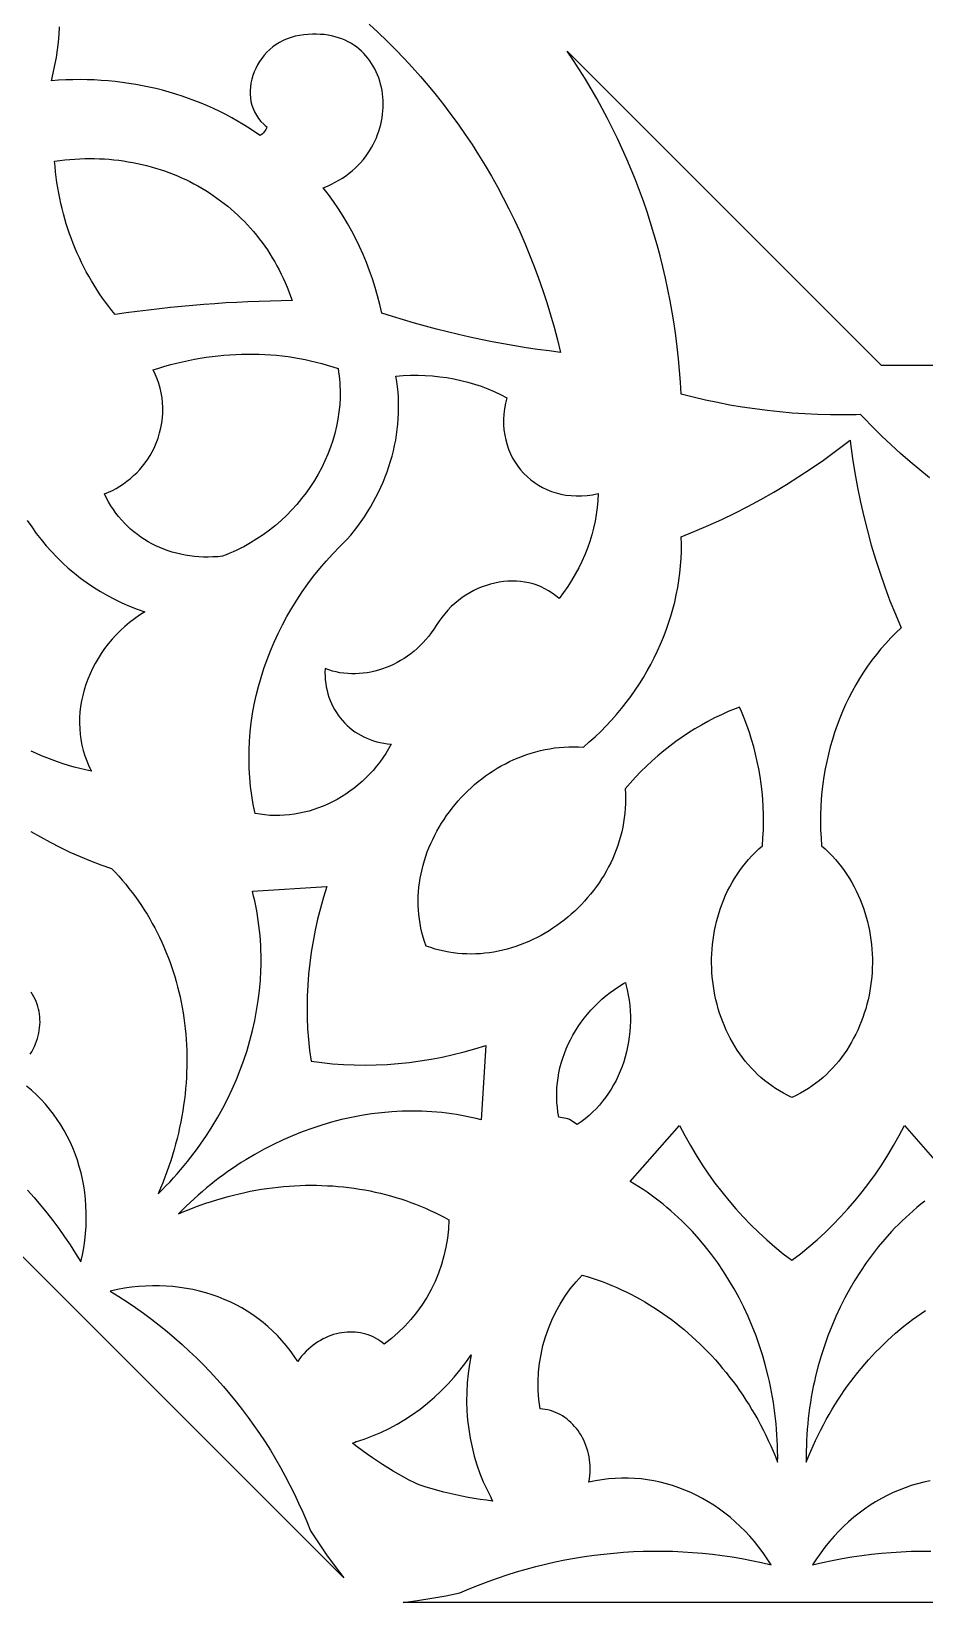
# Model space of a CAD drawing. Extents: x 1908 to 3442, y -299 to 721.
# Drawn here: x 3144.7 to 3180.8, y 52.4 to 115.9 of the extents above; entities that cross this region are included whole.
import ezdxf

# ---------------------------------------------------------------- set-up
doc = ezdxf.new("R2010")
doc.units = 0
doc.layers.add('BITMAP_LAYER', color=18, linetype='CONTINUOUS')

msp = doc.modelspace()

# ---------------------------------------------------------------- linework, layer by layer
at = {"layer": 'BITMAP_LAYER'}
for points in [[(3158.368, 116.215), (3158.729, 115.881), (3159.083, 115.541), (3159.43, 115.194), (3159.771, 114.839), (3160.105, 114.478), (3160.432, 114.111), (3160.751, 113.736), (3161.064, 113.356), (3161.37, 112.968), (3161.668, 112.575), (3161.959, 112.174), (3162.242, 111.768), (3162.518, 111.356), (3162.786, 110.937), (3163.047, 110.512), (3163.3, 110.082), (3163.545, 109.645), (3163.781, 109.203), (3164.01, 108.755), (3164.231, 108.301), (3164.443, 107.842), (3164.648, 107.377), (3164.843, 106.907), (3165.031, 106.431), (3165.209, 105.951), (3165.379, 105.465), (3165.541, 104.973), (3165.693, 104.477), (3165.837, 103.976), (3165.971, 103.47), (3166.097, 102.959), (3165.632, 103.017), (3165.169, 103.08), (3164.708, 103.149), (3164.248, 103.224), (3163.79, 103.304), (3163.333, 103.389), (3162.879, 103.48), (3162.426, 103.577), (3161.975, 103.678), (3161.525, 103.786), (3161.078, 103.898), (3160.633, 104.017), (3160.19, 104.14), (3159.749, 104.269), (3159.31, 104.404), (3158.873, 104.543), (3158.793, 104.894), (3158.703, 105.241), (3158.604, 105.585), (3158.496, 105.924), (3158.379, 106.258), (3158.253, 106.588), (3158.117, 106.914), (3157.973, 107.235), (3157.82, 107.551), (3157.659, 107.861), (3157.488, 108.167), (3157.309, 108.466), (3157.122, 108.761), (3156.926, 109.049), (3156.721, 109.332), (3156.508, 109.608), (3156.677, 109.677), (3156.839, 109.751), (3156.994, 109.83), (3157.144, 109.914), (3157.287, 110.003), (3157.424, 110.096), (3157.555, 110.194), (3157.679, 110.296), (3157.798, 110.402), (3157.91, 110.511), (3158.017, 110.624), (3158.117, 110.74), (3158.212, 110.859), (3158.3, 110.981), (3158.383, 111.105), (3158.459, 111.232), (3158.53, 111.361), (3158.595, 111.492), (3158.654, 111.624), (3158.707, 111.758), (3158.754, 111.893), (3158.796, 112.029), (3158.832, 112.166), (3158.862, 112.304), (3158.887, 112.442), (3158.906, 112.58), (3158.919, 112.718), (3158.927, 112.856), (3158.929, 112.994), (3158.926, 113.13), (3158.917, 113.266), (3158.903, 113.401), (3158.883, 113.534), (3158.858, 113.665), (3158.827, 113.795), (3158.791, 113.923), (3158.75, 114.048), (3158.704, 114.171), (3158.652, 114.291), (3158.595, 114.409), (3158.532, 114.523), (3158.465, 114.634), (3158.392, 114.741), (3158.315, 114.845), (3158.232, 114.945), (3158.144, 115.04), (3158.051, 115.131), (3157.953, 115.217), (3157.85, 115.299), (3157.742, 115.375), (3157.629, 115.446), (3157.511, 115.511), (3157.388, 115.571), (3157.261, 115.625), (3157.128, 115.672), (3156.991, 115.713), (3156.849, 115.748), (3156.702, 115.775), (3156.551, 115.796), (3156.395, 115.809), (3156.234, 115.815), (3156.069, 115.813), (3155.899, 115.803), (3155.724, 115.785), (3155.546, 115.765), (3155.374, 115.733), (3155.208, 115.688), (3155.048, 115.631), (3154.895, 115.564), (3154.749, 115.486), (3154.609, 115.398), (3154.478, 115.302), (3154.353, 115.197), (3154.237, 115.084), (3154.129, 114.965), (3154.029, 114.839), (3153.938, 114.708), (3153.856, 114.572), (3153.783, 114.432), (3153.72, 114.288), (3153.666, 114.142), (3153.623, 113.993), (3153.59, 113.843), (3153.568, 113.692), (3153.557, 113.541), (3153.557, 113.391), (3153.568, 113.242), (3153.591, 113.095), (3153.626, 112.95), (3153.674, 112.809), (3153.734, 112.672), (3153.807, 112.54), (3153.893, 112.413), (3153.992, 112.292), (3154.105, 112.177), (3154.167, 112.123), (3154.232, 112.071), (3154.212, 112.018), (3154.188, 111.968), (3154.159, 111.919), (3154.127, 111.873), (3154.091, 111.829), (3154.051, 111.789), (3154.008, 111.751), (3153.963, 111.716), (3153.739, 111.872), (3153.512, 112.021), (3153.281, 112.166), (3153.048, 112.305), (3152.811, 112.439), (3152.571, 112.567), (3152.328, 112.69), (3152.082, 112.808), (3151.834, 112.92), (3151.582, 113.026), (3151.328, 113.127), (3151.072, 113.223), (3150.813, 113.312), (3150.551, 113.397), (3150.287, 113.475), (3150.021, 113.549), (3149.753, 113.616), (3149.483, 113.678), (3149.211, 113.734), (3148.937, 113.784), (3148.661, 113.829), (3148.383, 113.868), (3148.104, 113.901), (3147.823, 113.928), (3147.541, 113.949), (3147.257, 113.965), (3146.972, 113.975), (3146.686, 113.978), (3146.399, 113.976), (3146.11, 113.968), (3145.821, 113.954), (3145.531, 113.934), (3145.607, 114.247), (3145.674, 114.56), (3145.73, 114.872), (3145.777, 115.184), (3145.815, 115.495), (3145.842, 115.805), (3145.86, 116.113)], [(3181.001, 97.891), (3180.604, 98.21), (3180.212, 98.539), (3179.826, 98.876), (3179.446, 99.221), (3179.071, 99.575), (3178.703, 99.937), (3178.341, 100.308), (3178.214, 100.443), (3178.029, 100.436), (3177.511, 100.43), (3176.994, 100.435), (3176.479, 100.449), (3175.966, 100.474), (3175.455, 100.508), (3174.946, 100.553), (3174.439, 100.608), (3173.935, 100.673), (3173.433, 100.748), (3172.934, 100.833), (3172.438, 100.929), (3171.945, 101.034), (3171.455, 101.149), (3170.968, 101.275), (3170.939, 101.754), (3170.901, 102.231), (3170.857, 102.705), (3170.804, 103.177), (3170.744, 103.647), (3170.676, 104.115), (3170.601, 104.579), (3170.518, 105.042), (3170.428, 105.501), (3170.33, 105.958), (3170.225, 106.411), (3170.112, 106.862), (3169.992, 107.31), (3169.865, 107.754), (3169.73, 108.195), (3169.589, 108.633), (3169.44, 109.068), (3169.283, 109.499), (3169.12, 109.927), (3168.949, 110.351), (3168.772, 110.771), (3168.587, 111.188), (3168.395, 111.601), (3168.197, 112.009), (3167.991, 112.414), (3167.779, 112.815), (3167.559, 113.211), (3167.333, 113.604), (3167.1, 113.992), (3166.86, 114.375), (3166.614, 114.754), (3166.361, 115.129), (3179.043, 102.446), (3196.981, 102.446)], [(3144.557, 96.172), (3144.733, 95.905), (3144.919, 95.645), (3145.113, 95.392), (3145.317, 95.147), (3145.528, 94.909), (3145.748, 94.679), (3145.977, 94.456), (3146.213, 94.242), (3146.458, 94.036), (3146.71, 93.838), (3146.97, 93.65), (3147.237, 93.47), (3147.512, 93.299), (3147.794, 93.137), (3148.082, 92.984), (3148.378, 92.842), (3148.681, 92.709), (3148.99, 92.586), (3149.305, 92.473), (3149.091, 92.338), (3148.884, 92.195), (3148.686, 92.044), (3148.496, 91.885), (3148.315, 91.72), (3148.142, 91.547), (3147.979, 91.368), (3147.824, 91.183), (3147.678, 90.992), (3147.541, 90.797), (3147.414, 90.596), (3147.296, 90.392), (3147.188, 90.183), (3147.089, 89.972), (3147.001, 89.757), (3146.922, 89.539), (3146.854, 89.319), (3146.796, 89.098), (3146.748, 88.875), (3146.712, 88.651), (3146.685, 88.427), (3146.67, 88.203), (3146.666, 87.979), (3146.673, 87.755), (3146.691, 87.533), (3146.721, 87.312), (3146.762, 87.093), (3146.815, 86.877), (3146.88, 86.664), (3146.957, 86.453), (3147.046, 86.247), (3147.147, 86.044), (3146.912, 86.093), (3146.679, 86.147), (3146.45, 86.206), (3146.223, 86.27), (3145.999, 86.339), (3145.778, 86.412), (3145.56, 86.491), (3145.345, 86.574), (3145.133, 86.662), (3144.924, 86.754), (3144.719, 86.851)], [(3144.674, 74.602), (3144.735, 74.704), (3144.791, 74.808), (3144.842, 74.913), (3144.888, 75.019), (3144.929, 75.127), (3144.965, 75.235), (3144.995, 75.344), (3145.021, 75.454), (3145.041, 75.563), (3145.056, 75.673), (3145.066, 75.783), (3145.07, 75.892), (3145.069, 76.001), (3145.063, 76.109), (3145.052, 76.216), (3145.036, 76.322), (3145.014, 76.427), (3144.987, 76.53), (3144.954, 76.631), (3144.917, 76.731), (3144.874, 76.828), (3144.825, 76.923), (3144.771, 77.015), (3144.712, 77.104)], [(3144.57, 69.112), (3144.833, 68.812), (3145.091, 68.507), (3145.343, 68.196), (3145.589, 67.879), (3145.828, 67.556), (3146.061, 67.228), (3146.288, 66.895), (3146.508, 66.557), (3146.722, 66.213), (3146.785, 66.5), (3146.836, 66.786), (3146.877, 67.071), (3146.908, 67.355), (3146.928, 67.638), (3146.938, 67.918), (3146.938, 68.197), (3146.927, 68.473), (3146.907, 68.747), (3146.876, 69.018), (3146.836, 69.286), (3146.786, 69.551), (3146.726, 69.812), (3146.657, 70.069), (3146.578, 70.323), (3146.489, 70.572), (3146.392, 70.817), (3146.285, 71.057), (3146.169, 71.292), (3146.045, 71.522), (3145.911, 71.746), (3145.768, 71.965), (3145.617, 72.178), (3145.457, 72.384), (3145.288, 72.584), (3145.111, 72.778), (3144.926, 72.964), (3144.732, 73.143), (3144.53, 73.315)], [(3180.801, 68.664), (3180.643, 68.539), (3180.487, 68.411), (3180.334, 68.279), (3180.182, 68.145), (3180.034, 68.009), (3179.887, 67.869), (3179.743, 67.727), (3179.601, 67.582), (3179.461, 67.435), (3179.19, 67.132), (3178.928, 66.82), (3178.676, 66.498), (3178.435, 66.167), (3178.204, 65.826), (3177.983, 65.478), (3177.773, 65.121), (3177.574, 64.756), (3177.386, 64.384), (3177.209, 64.004), (3177.044, 63.618), (3176.89, 63.225), (3176.748, 62.825), (3176.619, 62.42), (3176.501, 62.01), (3176.395, 61.594), (3176.347, 61.384), (3176.302, 61.173), (3176.261, 60.961), (3176.222, 60.748), (3176.187, 60.534), (3176.155, 60.319), (3176.126, 60.103), (3176.1, 59.886), (3176.078, 59.668), (3176.059, 59.449), (3176.043, 59.23), (3176.031, 59.009), (3176.022, 58.788), (3176.017, 58.567), (3176.015, 58.344), (3176.016, 58.121), (3176.106, 58.345), (3176.198, 58.566), (3176.294, 58.784), (3176.393, 59), (3176.496, 59.214), (3176.601, 59.424), (3176.71, 59.632), (3176.821, 59.838), (3176.936, 60.04), (3177.053, 60.24), (3177.174, 60.437), (3177.297, 60.631), (3177.423, 60.823), (3177.552, 61.011), (3177.684, 61.197), (3177.818, 61.38), (3177.955, 61.56), (3178.095, 61.736), (3178.238, 61.91), (3178.382, 62.081), (3178.53, 62.248), (3178.68, 62.413), (3178.832, 62.574), (3178.987, 62.732), (3179.144, 62.887), (3179.303, 63.039), (3179.464, 63.187), (3179.628, 63.332), (3179.794, 63.474), (3179.962, 63.612), (3180.132, 63.747), (3180.304, 63.878), (3180.479, 64.006), (3180.655, 64.131), (3180.833, 64.252)], [(3181.018, 57.364), (3180.763, 57.31), (3180.51, 57.246), (3180.259, 57.172), (3180.011, 57.087), (3179.766, 56.993), (3179.524, 56.889), (3179.285, 56.775), (3179.05, 56.652), (3178.819, 56.518), (3178.592, 56.376), (3178.369, 56.224), (3178.151, 56.063), (3177.938, 55.893), (3177.73, 55.714), (3177.527, 55.526), (3177.33, 55.329), (3177.139, 55.124), (3176.953, 54.91), (3176.774, 54.688), (3176.601, 54.457), (3176.435, 54.218), (3176.276, 53.971), (3176.671, 54.063), (3177.066, 54.146), (3177.462, 54.222), (3177.859, 54.289), (3178.256, 54.347), (3178.654, 54.398), (3179.052, 54.44), (3179.45, 54.474), (3179.849, 54.499), (3180.248, 54.517), (3180.646, 54.526), (3181.045, 54.527)]]:
    msp.add_lwpolyline(points, dxfattribs=at)
for points in [[(3147.275, 110.789), (3147.472, 110.783), (3147.669, 110.773), (3147.864, 110.759), (3148.058, 110.741), (3148.251, 110.719), (3148.442, 110.694), (3148.632, 110.664), (3148.821, 110.63), (3149.008, 110.593), (3149.193, 110.552), (3149.377, 110.507), (3149.56, 110.459), (3149.74, 110.406), (3149.919, 110.35), (3150.097, 110.291), (3150.272, 110.227), (3150.446, 110.161), (3150.617, 110.09), (3150.787, 110.016), (3150.955, 109.939), (3151.12, 109.858), (3151.284, 109.773), (3151.445, 109.686), (3151.605, 109.594), (3151.762, 109.5), (3151.916, 109.402), (3152.068, 109.301), (3152.218, 109.196), (3152.366, 109.088), (3152.511, 108.977), (3152.653, 108.863), (3152.793, 108.746), (3152.931, 108.625), (3153.065, 108.501), (3153.197, 108.375), (3153.326, 108.245), (3153.452, 108.112), (3153.576, 107.976), (3153.696, 107.837), (3153.814, 107.696), (3153.928, 107.551), (3154.039, 107.404), (3154.148, 107.253), (3154.253, 107.1), (3154.355, 106.944), (3154.453, 106.785), (3154.549, 106.624), (3154.641, 106.459), (3154.729, 106.292), (3154.814, 106.123), (3154.896, 105.951), (3154.974, 105.776), (3155.049, 105.598), (3155.12, 105.418), (3155.187, 105.236), (3155.25, 105.051), (3154.805, 105.044), (3154.36, 105.034), (3153.915, 105.02), (3153.469, 105.002), (3153.023, 104.98), (3152.576, 104.955), (3152.13, 104.925), (3151.683, 104.892), (3151.236, 104.855), (3150.789, 104.814), (3150.341, 104.77), (3149.894, 104.722), (3149.446, 104.669), (3148.998, 104.614), (3148.551, 104.554), (3148.103, 104.49), (3147.971, 104.652), (3147.843, 104.816), (3147.718, 104.983), (3147.596, 105.152), (3147.478, 105.324), (3147.363, 105.498), (3147.252, 105.674), (3147.145, 105.853), (3147.041, 106.033), (3146.94, 106.216), (3146.843, 106.401), (3146.749, 106.588), (3146.66, 106.777), (3146.573, 106.968), (3146.491, 107.161), (3146.412, 107.355), (3146.336, 107.552), (3146.265, 107.75), (3146.197, 107.95), (3146.133, 108.152), (3146.072, 108.355), (3146.015, 108.56), (3145.963, 108.767), (3145.913, 108.975), (3145.868, 109.185), (3145.827, 109.396), (3145.789, 109.608), (3145.755, 109.821), (3145.725, 110.036), (3145.699, 110.253), (3145.677, 110.47), (3145.659, 110.688), (3145.864, 110.715), (3146.068, 110.738), (3146.272, 110.757), (3146.474, 110.772), (3146.676, 110.782), (3146.876, 110.789), (3147.076, 110.791)], [(3153.685, 102.893), (3153.92, 102.887), (3154.155, 102.877), (3154.389, 102.862), (3154.623, 102.842), (3154.855, 102.818), (3155.086, 102.788), (3155.316, 102.754), (3155.545, 102.715), (3155.773, 102.671), (3156, 102.622), (3156.225, 102.569), (3156.448, 102.511), (3156.67, 102.448), (3156.891, 102.38), (3157.109, 102.307), (3157.132, 102.161), (3157.151, 102.015), (3157.166, 101.869), (3157.178, 101.722), (3157.186, 101.576), (3157.19, 101.429), (3157.188, 101.136), (3157.173, 100.844), (3157.143, 100.552), (3157.1, 100.262), (3157.044, 99.974), (3156.976, 99.688), (3156.894, 99.405), (3156.8, 99.125), (3156.694, 98.849), (3156.577, 98.576), (3156.447, 98.308), (3156.307, 98.045), (3156.155, 97.787), (3155.992, 97.535), (3155.819, 97.289), (3155.636, 97.049), (3155.443, 96.816), (3155.24, 96.591), (3155.028, 96.374), (3154.806, 96.165), (3154.575, 95.964), (3154.336, 95.773), (3154.089, 95.591), (3153.833, 95.419), (3153.569, 95.258), (3153.434, 95.181), (3153.298, 95.107), (3153.159, 95.036), (3153.019, 94.968), (3152.877, 94.902), (3152.733, 94.84), (3152.588, 94.781), (3152.441, 94.724), (3152.247, 94.705), (3152.055, 94.693), (3151.865, 94.689), (3151.676, 94.691), (3151.488, 94.699), (3151.303, 94.715), (3151.12, 94.737), (3150.939, 94.766), (3150.761, 94.802), (3150.585, 94.844), (3150.412, 94.892), (3150.242, 94.947), (3150.075, 95.008), (3149.911, 95.075), (3149.75, 95.148), (3149.593, 95.227), (3149.439, 95.311), (3149.289, 95.402), (3149.144, 95.499), (3149.002, 95.601), (3148.864, 95.708), (3148.731, 95.821), (3148.602, 95.94), (3148.478, 96.064), (3148.359, 96.193), (3148.245, 96.327), (3148.136, 96.467), (3148.032, 96.611), (3147.934, 96.761), (3147.841, 96.915), (3147.754, 97.074), (3147.673, 97.238), (3147.834, 97.305), (3147.992, 97.381), (3148.145, 97.463), (3148.295, 97.553), (3148.441, 97.649), (3148.582, 97.752), (3148.718, 97.862), (3148.849, 97.978), (3148.975, 98.099), (3149.095, 98.227), (3149.21, 98.359), (3149.318, 98.497), (3149.42, 98.64), (3149.515, 98.787), (3149.603, 98.939), (3149.685, 99.095), (3149.768, 99.296), (3149.84, 99.499), (3149.9, 99.703), (3149.949, 99.908), (3149.986, 100.113), (3150.012, 100.319), (3150.026, 100.523), (3150.029, 100.726), (3150.02, 100.928), (3150, 101.127), (3149.968, 101.324), (3149.925, 101.517), (3149.87, 101.707), (3149.804, 101.893), (3149.726, 102.074), (3149.637, 102.25), (3149.874, 102.326), (3150.111, 102.398), (3150.349, 102.464), (3150.587, 102.526), (3150.826, 102.583), (3151.065, 102.635), (3151.304, 102.683), (3151.543, 102.725), (3151.782, 102.763), (3152.021, 102.796), (3152.259, 102.824), (3152.498, 102.848), (3152.736, 102.866), (3152.974, 102.88), (3153.211, 102.889), (3153.448, 102.893)], [(3160.631, 102.026), (3160.924, 102.007), (3161.214, 101.977), (3161.501, 101.938), (3161.786, 101.888), (3162.067, 101.828), (3162.345, 101.758), (3162.619, 101.678), (3162.888, 101.588), (3163.154, 101.487), (3163.415, 101.377), (3163.672, 101.257), (3163.923, 101.127), (3163.894, 101.014), (3163.868, 100.901), (3163.829, 100.678), (3163.803, 100.459), (3163.792, 100.243), (3163.794, 100.03), (3163.809, 99.823), (3163.837, 99.62), (3163.878, 99.422), (3163.931, 99.229), (3163.995, 99.043), (3164.071, 98.863), (3164.157, 98.69), (3164.255, 98.524), (3164.362, 98.365), (3164.48, 98.214), (3164.606, 98.072), (3164.742, 97.939), (3164.887, 97.814), (3165.04, 97.699), (3165.2, 97.594), (3165.369, 97.499), (3165.544, 97.416), (3165.727, 97.343), (3165.915, 97.281), (3166.11, 97.232), (3166.311, 97.195), (3166.516, 97.17), (3166.727, 97.159), (3166.942, 97.161), (3167.162, 97.177), (3167.273, 97.191), (3167.385, 97.208), (3167.498, 97.228), (3167.611, 97.253), (3167.598, 96.973), (3167.573, 96.694), (3167.536, 96.415), (3167.487, 96.137), (3167.426, 95.861), (3167.355, 95.586), (3167.271, 95.313), (3167.177, 95.043), (3167.071, 94.776), (3166.955, 94.511), (3166.828, 94.251), (3166.69, 93.994), (3166.542, 93.741), (3166.383, 93.494), (3166.214, 93.251), (3166.035, 93.014), (3165.9, 93.129), (3165.758, 93.233), (3165.612, 93.328), (3165.461, 93.411), (3165.306, 93.485), (3165.147, 93.548), (3164.985, 93.601), (3164.819, 93.645), (3164.652, 93.678), (3164.482, 93.701), (3164.31, 93.715), (3164.137, 93.719), (3163.963, 93.713), (3163.789, 93.698), (3163.615, 93.674), (3163.441, 93.64), (3163.269, 93.598), (3163.097, 93.546), (3162.927, 93.485), (3162.759, 93.415), (3162.594, 93.336), (3162.432, 93.249), (3162.273, 93.153), (3162.118, 93.049), (3161.968, 92.936), (3161.822, 92.815), (3161.681, 92.685), (3161.545, 92.548), (3161.416, 92.402), (3161.293, 92.249), (3161.176, 92.087), (3161.067, 91.918), (3160.973, 91.771), (3160.873, 91.629), (3160.768, 91.492), (3160.659, 91.36), (3160.544, 91.234), (3160.426, 91.113), (3160.303, 90.998), (3160.176, 90.888), (3160.045, 90.784), (3159.911, 90.686), (3159.774, 90.594), (3159.634, 90.508), (3159.491, 90.427), (3159.345, 90.353), (3159.198, 90.286), (3159.048, 90.224), (3158.897, 90.169), (3158.744, 90.121), (3158.59, 90.079), (3158.435, 90.044), (3158.279, 90.016), (3158.122, 89.994), (3157.966, 89.98), (3157.809, 89.973), (3157.652, 89.973), (3157.496, 89.981), (3157.341, 89.995), (3157.186, 90.018), (3157.033, 90.048), (3156.881, 90.085), (3156.731, 90.13), (3156.582, 90.184), (3156.579, 90.031), (3156.582, 89.88), (3156.592, 89.732), (3156.609, 89.586), (3156.632, 89.442), (3156.662, 89.302), (3156.698, 89.164), (3156.741, 89.03), (3156.789, 88.899), (3156.843, 88.771), (3156.903, 88.647), (3156.969, 88.526), (3157.04, 88.409), (3157.116, 88.297), (3157.198, 88.188), (3157.285, 88.084), (3157.376, 87.984), (3157.473, 87.889), (3157.574, 87.799), (3157.68, 87.713), (3157.79, 87.633), (3157.904, 87.558), (3158.023, 87.488), (3158.146, 87.424), (3158.272, 87.366), (3158.403, 87.313), (3158.536, 87.266), (3158.674, 87.226), (3158.814, 87.192), (3158.958, 87.164), (3159.105, 87.143), (3159.255, 87.128), (3159.149, 86.939), (3159.036, 86.754), (3158.917, 86.575), (3158.791, 86.402), (3158.659, 86.234), (3158.522, 86.072), (3158.378, 85.916), (3158.23, 85.766), (3158.077, 85.622), (3157.918, 85.485), (3157.756, 85.354), (3157.589, 85.229), (3157.418, 85.112), (3157.243, 85.001), (3157.065, 84.897), (3156.883, 84.801), (3156.699, 84.711), (3156.512, 84.629), (3156.323, 84.555), (3156.131, 84.488), (3155.938, 84.429), (3155.742, 84.378), (3155.546, 84.335), (3155.348, 84.3), (3155.15, 84.273), (3154.95, 84.255), (3154.751, 84.246), (3154.551, 84.245), (3154.352, 84.253), (3154.153, 84.27), (3153.955, 84.296), (3153.757, 84.331), (3153.683, 84.691), (3153.623, 85.054), (3153.575, 85.418), (3153.541, 85.784), (3153.519, 86.151), (3153.511, 86.519), (3153.515, 86.888), (3153.532, 87.257), (3153.562, 87.626), (3153.604, 87.995), (3153.658, 88.364), (3153.725, 88.731), (3153.804, 89.098), (3153.894, 89.462), (3153.997, 89.825), (3154.112, 90.186), (3154.238, 90.544), (3154.376, 90.899), (3154.525, 91.251), (3154.686, 91.6), (3154.858, 91.945), (3155.041, 92.286), (3155.236, 92.622), (3155.441, 92.953), (3155.657, 93.28), (3155.884, 93.601), (3156.122, 93.916), (3156.37, 94.226), (3156.628, 94.529), (3156.897, 94.825), (3157.176, 95.114), (3157.465, 95.396), (3157.618, 95.575), (3157.765, 95.757), (3157.906, 95.942), (3158.042, 96.13), (3158.173, 96.32), (3158.298, 96.513), (3158.417, 96.709), (3158.531, 96.907), (3158.639, 97.108), (3158.741, 97.31), (3158.837, 97.514), (3158.927, 97.72), (3159.012, 97.928), (3159.091, 98.137), (3159.163, 98.348), (3159.23, 98.56), (3159.29, 98.772), (3159.345, 98.986), (3159.393, 99.201), (3159.435, 99.416), (3159.471, 99.632), (3159.501, 99.848), (3159.524, 100.064), (3159.541, 100.28), (3159.551, 100.497), (3159.555, 100.713), (3159.553, 100.928), (3159.544, 101.144), (3159.529, 101.358), (3159.506, 101.572), (3159.478, 101.785), (3159.442, 101.997), (3159.742, 102.02), (3160.04, 102.032), (3160.337, 102.034)], [(3177.803, 99.274), (3177.885, 98.678), (3177.98, 98.086), (3178.087, 97.497), (3178.207, 96.911), (3178.34, 96.328), (3178.485, 95.75), (3178.643, 95.176), (3178.813, 94.606), (3178.996, 94.041), (3179.191, 93.48), (3179.398, 92.926), (3179.617, 92.376), (3179.848, 91.832), (3179.635, 91.629), (3179.429, 91.42), (3179.229, 91.203), (3179.035, 90.981), (3178.849, 90.752), (3178.669, 90.518), (3178.496, 90.277), (3178.33, 90.032), (3178.171, 89.781), (3178.02, 89.525), (3177.875, 89.264), (3177.738, 88.998), (3177.608, 88.728), (3177.485, 88.454), (3177.37, 88.175), (3177.263, 87.893), (3177.163, 87.607), (3177.071, 87.318), (3176.987, 87.025), (3176.911, 86.73), (3176.842, 86.432), (3176.782, 86.131), (3176.73, 85.828), (3176.686, 85.522), (3176.65, 85.215), (3176.622, 84.906), (3176.603, 84.595), (3176.593, 84.283), (3176.591, 83.97), (3176.597, 83.656), (3176.613, 83.341), (3176.637, 83.026), (3176.785, 82.894), (3176.927, 82.757), (3177.063, 82.617), (3177.194, 82.473), (3177.319, 82.325), (3177.439, 82.174), (3177.553, 82.02), (3177.661, 81.862), (3177.764, 81.701), (3177.861, 81.538), (3177.953, 81.371), (3178.039, 81.202), (3178.12, 81.031), (3178.195, 80.858), (3178.265, 80.682), (3178.33, 80.505), (3178.389, 80.326), (3178.443, 80.145), (3178.491, 79.963), (3178.534, 79.779), (3178.572, 79.595), (3178.604, 79.409), (3178.631, 79.223), (3178.653, 79.036), (3178.67, 78.849), (3178.681, 78.661), (3178.687, 78.473), (3178.688, 78.285), (3178.684, 78.098), (3178.675, 77.91), (3178.66, 77.723), (3178.641, 77.537), (3178.616, 77.351), (3178.586, 77.167), (3178.552, 76.983), (3178.512, 76.801), (3178.467, 76.62), (3178.418, 76.441), (3178.363, 76.263), (3178.303, 76.088), (3178.239, 75.914), (3178.169, 75.743), (3178.095, 75.574), (3178.016, 75.408), (3177.932, 75.244), (3177.843, 75.083), (3177.75, 74.925), (3177.651, 74.77), (3177.548, 74.619), (3177.44, 74.471), (3177.327, 74.327), (3177.21, 74.186), (3177.088, 74.05), (3176.961, 73.917), (3176.83, 73.789), (3176.694, 73.665), (3176.554, 73.546), (3176.408, 73.432), (3176.259, 73.322), (3176.104, 73.218), (3175.946, 73.119), (3175.782, 73.025), (3175.615, 72.936), (3175.441, 72.854), (3175.268, 72.936), (3175.1, 73.025), (3174.937, 73.119), (3174.778, 73.218), (3174.624, 73.322), (3174.474, 73.432), (3174.329, 73.546), (3174.188, 73.665), (3174.052, 73.789), (3173.921, 73.917), (3173.794, 74.05), (3173.672, 74.186), (3173.555, 74.327), (3173.442, 74.471), (3173.334, 74.619), (3173.231, 74.77), (3173.133, 74.925), (3173.039, 75.083), (3172.95, 75.244), (3172.866, 75.408), (3172.787, 75.574), (3172.713, 75.743), (3172.644, 75.914), (3172.579, 76.088), (3172.519, 76.263), (3172.465, 76.441), (3172.415, 76.62), (3172.37, 76.801), (3172.331, 76.983), (3172.296, 77.167), (3172.266, 77.351), (3172.242, 77.537), (3172.222, 77.723), (3172.208, 77.91), (3172.198, 78.098), (3172.194, 78.285), (3172.195, 78.473), (3172.201, 78.661), (3172.213, 78.849), (3172.229, 79.036), (3172.251, 79.223), (3172.278, 79.409), (3172.311, 79.595), (3172.348, 79.779), (3172.391, 79.963), (3172.44, 80.145), (3172.494, 80.326), (3172.553, 80.505), (3172.617, 80.682), (3172.687, 80.858), (3172.762, 81.031), (3172.843, 81.202), (3172.929, 81.371), (3173.021, 81.538), (3173.118, 81.701), (3173.221, 81.862), (3173.33, 82.02), (3173.444, 82.174), (3173.563, 82.325), (3173.688, 82.473), (3173.819, 82.617), (3173.956, 82.757), (3174.098, 82.894), (3174.246, 83.026), (3174.27, 83.341), (3174.285, 83.656), (3174.292, 83.97), (3174.29, 84.283), (3174.279, 84.595), (3174.26, 84.906), (3174.233, 85.215), (3174.197, 85.522), (3174.153, 85.828), (3174.1, 86.131), (3174.04, 86.432), (3173.972, 86.73), (3173.895, 87.025), (3173.811, 87.318), (3173.719, 87.607), (3173.619, 87.893), (3173.512, 88.175), (3173.397, 88.454), (3173.32, 88.627), (3173.143, 88.558), (3172.865, 88.443), (3172.589, 88.319), (3172.316, 88.187), (3172.047, 88.048), (3171.78, 87.901), (3171.518, 87.746), (3171.258, 87.583), (3171.003, 87.413), (3170.752, 87.236), (3170.504, 87.051), (3170.262, 86.859), (3170.024, 86.66), (3169.791, 86.454), (3169.563, 86.24), (3169.34, 86.02), (3169.122, 85.794), (3168.911, 85.56), (3168.705, 85.32), (3168.716, 85.122), (3168.72, 84.925), (3168.717, 84.73), (3168.708, 84.535), (3168.692, 84.342), (3168.669, 84.151), (3168.641, 83.961), (3168.606, 83.773), (3168.565, 83.586), (3168.518, 83.402), (3168.465, 83.219), (3168.407, 83.039), (3168.343, 82.861), (3168.274, 82.685), (3168.199, 82.511), (3168.119, 82.34), (3168.034, 82.172), (3167.945, 82.006), (3167.85, 81.843), (3167.751, 81.683), (3167.647, 81.526), (3167.539, 81.372), (3167.426, 81.221), (3167.309, 81.073), (3167.188, 80.929), (3167.064, 80.788), (3166.935, 80.651), (3166.803, 80.518), (3166.667, 80.388), (3166.528, 80.262), (3166.386, 80.14), (3166.24, 80.022), (3166.092, 79.908), (3165.94, 79.798), (3165.786, 79.693), (3165.629, 79.592), (3165.47, 79.496), (3165.308, 79.405), (3165.144, 79.318), (3164.977, 79.236), (3164.809, 79.159), (3164.639, 79.087), (3164.467, 79.02), (3164.293, 78.958), (3164.118, 78.902), (3163.941, 78.851), (3163.763, 78.805), (3163.584, 78.765), (3163.404, 78.731), (3163.223, 78.703), (3163.042, 78.681), (3162.859, 78.664), (3162.677, 78.654), (3162.493, 78.65), (3162.31, 78.652), (3162.126, 78.661), (3161.943, 78.676), (3161.759, 78.698), (3161.576, 78.726), (3161.393, 78.761), (3161.211, 78.803), (3161.029, 78.852), (3160.848, 78.909), (3160.667, 78.973), (3160.602, 79.154), (3160.546, 79.335), (3160.497, 79.517), (3160.455, 79.699), (3160.42, 79.882), (3160.391, 80.065), (3160.37, 80.249), (3160.354, 80.433), (3160.346, 80.616), (3160.344, 80.8), (3160.348, 80.983), (3160.358, 81.166), (3160.374, 81.348), (3160.397, 81.53), (3160.425, 81.711), (3160.459, 81.891), (3160.499, 82.07), (3160.544, 82.247), (3160.595, 82.424), (3160.652, 82.599), (3160.713, 82.773), (3160.78, 82.945), (3160.852, 83.115), (3160.929, 83.284), (3161.011, 83.45), (3161.098, 83.614), (3161.19, 83.776), (3161.286, 83.935), (3161.387, 84.092), (3161.492, 84.247), (3161.602, 84.398), (3161.716, 84.547), (3161.833, 84.692), (3161.955, 84.835), (3162.081, 84.974), (3162.211, 85.109), (3162.345, 85.242), (3162.482, 85.37), (3162.623, 85.495), (3162.767, 85.616), (3162.915, 85.732), (3163.066, 85.845), (3163.22, 85.953), (3163.377, 86.057), (3163.537, 86.156), (3163.7, 86.251), (3163.866, 86.341), (3164.034, 86.426), (3164.205, 86.505), (3164.379, 86.58), (3164.555, 86.649), (3164.733, 86.713), (3164.913, 86.772), (3165.096, 86.824), (3165.28, 86.871), (3165.466, 86.912), (3165.655, 86.947), (3165.844, 86.976), (3166.036, 86.998), (3166.229, 87.014), (3166.423, 87.023), (3166.619, 87.026), (3166.816, 87.022), (3167.014, 87.011), (3167.254, 87.217), (3167.487, 87.429), (3167.714, 87.646), (3167.934, 87.869), (3168.147, 88.097), (3168.353, 88.33), (3168.553, 88.568), (3168.745, 88.811), (3168.929, 89.058), (3169.107, 89.309), (3169.277, 89.565), (3169.439, 89.824), (3169.594, 90.087), (3169.742, 90.353), (3169.881, 90.623), (3170.013, 90.895), (3170.136, 91.171), (3170.252, 91.449), (3170.359, 91.73), (3170.458, 92.012), (3170.549, 92.297), (3170.631, 92.584), (3170.705, 92.872), (3170.77, 93.162), (3170.827, 93.453), (3170.874, 93.745), (3170.913, 94.038), (3170.943, 94.332), (3170.964, 94.626), (3170.975, 94.92), (3170.977, 95.215), (3170.97, 95.509), (3171.518, 95.73), (3172.062, 95.963), (3172.601, 96.209), (3173.134, 96.468), (3173.663, 96.738), (3174.186, 97.021), (3174.704, 97.315), (3175.216, 97.622), (3175.721, 97.939), (3176.221, 98.269), (3176.713, 98.61), (3177.199, 98.962), (3177.678, 99.325), (3177.788, 99.413)], [(3168.736, 77.414), (3168.786, 77.203), (3168.828, 76.992), (3168.862, 76.781), (3168.887, 76.569), (3168.905, 76.357), (3168.914, 76.145), (3168.915, 75.934), (3168.908, 75.724), (3168.893, 75.515), (3168.871, 75.307), (3168.841, 75.101), (3168.803, 74.897), (3168.758, 74.695), (3168.705, 74.496), (3168.645, 74.299), (3168.578, 74.106), (3168.504, 73.916), (3168.423, 73.729), (3168.334, 73.546), (3168.239, 73.368), (3168.137, 73.194), (3168.029, 73.024), (3167.914, 72.86), (3167.792, 72.701), (3167.664, 72.547), (3167.53, 72.399), (3167.389, 72.258), (3167.243, 72.122), (3167.09, 71.994), (3166.931, 71.872), (3166.767, 71.757), (3166.46, 71.959), (3166.426, 71.983), (3166.385, 71.989), (3166.025, 72.064), (3165.99, 72.261), (3165.964, 72.459), (3165.947, 72.658), (3165.939, 72.858), (3165.939, 73.057), (3165.949, 73.257), (3165.967, 73.456), (3165.994, 73.654), (3166.028, 73.852), (3166.071, 74.049), (3166.123, 74.244), (3166.182, 74.437), (3166.248, 74.629), (3166.323, 74.818), (3166.405, 75.005), (3166.494, 75.19), (3166.591, 75.371), (3166.695, 75.549), (3166.805, 75.724), (3166.923, 75.895), (3167.047, 76.062), (3167.178, 76.225), (3167.316, 76.383), (3167.46, 76.536), (3167.61, 76.685), (3167.766, 76.828), (3167.928, 76.966), (3168.095, 77.097), (3168.269, 77.223), (3168.448, 77.343), (3168.632, 77.456), (3168.711, 77.501)], [(3162.479, 62.456), (3162.41, 62.081), (3162.358, 61.704), (3162.323, 61.327), (3162.303, 60.95), (3162.3, 60.573), (3162.313, 60.197), (3162.341, 59.823), (3162.385, 59.453), (3162.445, 59.085), (3162.52, 58.722), (3162.611, 58.364), (3162.717, 58.011), (3162.837, 57.665), (3162.973, 57.326), (3163.124, 56.995), (3163.289, 56.672), (3163.273, 56.695), (3163.349, 56.547), (3163.1, 56.579), (3162.852, 56.614), (3162.605, 56.654), (3162.358, 56.697), (3162.113, 56.745), (3161.869, 56.797), (3161.625, 56.852), (3161.383, 56.912), (3161.142, 56.975), (3160.902, 57.043), (3160.663, 57.114), (3160.425, 57.189), (3160.313, 57.227), (3160.206, 57.28), (3159.985, 57.395), (3159.766, 57.513), (3159.548, 57.635), (3159.333, 57.761), (3159.12, 57.89), (3158.908, 58.023), (3158.699, 58.159), (3158.492, 58.299), (3158.287, 58.442), (3158.084, 58.589), (3157.883, 58.739), (3157.685, 58.893), (3157.843, 58.944), (3157.816, 58.939), (3158.161, 59.05), (3158.502, 59.178), (3158.837, 59.322), (3159.168, 59.481), (3159.492, 59.656), (3159.809, 59.845), (3160.119, 60.049), (3160.421, 60.266), (3160.714, 60.497), (3160.999, 60.741), (3161.273, 60.998), (3161.537, 61.267), (3161.791, 61.548), (3162.032, 61.84), (3162.262, 62.142)]]:
    msp.add_lwpolyline(points, close=True, dxfattribs=at)
for points in [[(3144.706, 83.606), (3145.088, 83.382), (3145.477, 83.169), (3145.873, 82.965), (3146.276, 82.772), (3146.686, 82.59), (3147.103, 82.418), (3147.526, 82.257), (3147.956, 82.106), (3148.105, 81.951), (3148.25, 81.792), (3148.392, 81.631), (3148.53, 81.468), (3148.664, 81.302), (3148.795, 81.133), (3148.922, 80.962), (3149.045, 80.789), (3149.165, 80.613), (3149.281, 80.436), (3149.393, 80.256), (3149.501, 80.074), (3149.606, 79.89), (3149.707, 79.704), (3149.804, 79.515), (3149.898, 79.325), (3149.988, 79.134), (3150.074, 78.94), (3150.156, 78.744), (3150.235, 78.547), (3150.309, 78.348), (3150.38, 78.148), (3150.447, 77.946), (3150.511, 77.742), (3150.57, 77.538), (3150.626, 77.331), (3150.678, 77.123), (3150.726, 76.914), (3150.77, 76.704), (3150.81, 76.493), (3150.847, 76.28), (3150.88, 76.066), (3150.908, 75.852), (3150.933, 75.636), (3150.954, 75.419), (3150.972, 75.202), (3150.985, 74.984), (3150.994, 74.764), (3151, 74.545), (3151.001, 74.324), (3150.999, 74.103), (3150.992, 73.881), (3150.982, 73.659), (3150.968, 73.436), (3150.949, 73.213), (3150.927, 72.99), (3150.901, 72.766), (3150.871, 72.542), (3150.837, 72.318), (3150.799, 72.093), (3150.756, 71.869), (3150.71, 71.644), (3150.66, 71.419), (3150.606, 71.195), (3150.548, 70.97), (3150.485, 70.746), (3150.419, 70.522), (3150.349, 70.298), (3150.274, 70.075), (3150.196, 69.852), (3150.113, 69.629), (3150.027, 69.407), (3149.936, 69.185), (3149.841, 68.964), (3150, 69.12), (3150.155, 69.279), (3150.308, 69.439), (3150.458, 69.602), (3150.605, 69.766), (3150.75, 69.933), (3150.891, 70.101), (3151.029, 70.27), (3151.165, 70.442), (3151.297, 70.615), (3151.427, 70.79), (3151.553, 70.966), (3151.676, 71.144), (3151.797, 71.324), (3151.914, 71.505), (3152.029, 71.687), (3152.248, 72.056), (3152.455, 72.429), (3152.65, 72.807), (3152.832, 73.19), (3153.001, 73.577), (3153.157, 73.967), (3153.301, 74.36), (3153.431, 74.756), (3153.548, 75.155), (3153.652, 75.556), (3153.743, 75.958), (3153.82, 76.362), (3153.883, 76.767), (3153.933, 77.173), (3153.969, 77.579), (3153.991, 77.985), (3153.996, 78.188), (3153.998, 78.391), (3153.997, 78.593), (3153.992, 78.795), (3153.983, 78.997), (3153.971, 79.199), (3153.955, 79.4), (3153.936, 79.601), (3153.913, 79.802), (3153.886, 80.002), (3153.856, 80.201), (3153.822, 80.4), (3153.784, 80.598), (3153.743, 80.795), (3153.698, 80.992), (3153.649, 81.187), (3156.654, 81.383), (3156.516, 80.943), (3156.392, 80.501), (3156.28, 80.058), (3156.182, 79.614), (3156.096, 79.17), (3156.023, 78.725), (3155.964, 78.28), (3155.917, 77.836), (3155.884, 77.392), (3155.863, 76.949), (3155.856, 76.507), (3155.861, 76.066), (3155.88, 75.628), (3155.912, 75.191), (3155.958, 74.757), (3156.016, 74.325), (3156.016, 74.324), (3156.017, 74.324), (3156.018, 74.323), (3156.018, 74.322), (3156.45, 74.264), (3156.885, 74.219), (3157.321, 74.187), (3157.76, 74.168), (3158.201, 74.162), (3158.643, 74.169), (3159.086, 74.19), (3159.53, 74.223), (3159.974, 74.27), (3160.419, 74.33), (3160.864, 74.402), (3161.308, 74.488), (3161.752, 74.587), (3162.195, 74.698), (3162.637, 74.823), (3163.077, 74.96), (3162.881, 71.955), (3162.685, 72.004), (3162.489, 72.049), (3162.291, 72.091), (3162.093, 72.128), (3161.895, 72.162), (3161.695, 72.193), (3161.495, 72.219), (3161.295, 72.242), (3161.094, 72.262), (3160.893, 72.277), (3160.691, 72.29), (3160.489, 72.298), (3160.287, 72.303), (3160.084, 72.305), (3159.882, 72.302), (3159.679, 72.297), (3159.273, 72.275), (3158.867, 72.239), (3158.461, 72.189), (3158.056, 72.126), (3157.652, 72.049), (3157.249, 71.959), (3156.849, 71.855), (3156.45, 71.737), (3156.054, 71.607), (3155.66, 71.463), (3155.27, 71.307), (3154.884, 71.138), (3154.501, 70.956), (3154.123, 70.761), (3153.749, 70.554), (3153.381, 70.335), (3153.198, 70.221), (3153.018, 70.103), (3152.838, 69.983), (3152.66, 69.859), (3152.484, 69.733), (3152.309, 69.603), (3152.136, 69.471), (3151.964, 69.336), (3151.794, 69.197), (3151.626, 69.056), (3151.46, 68.912), (3151.296, 68.765), (3151.133, 68.615), (3150.972, 68.462), (3150.814, 68.306), (3150.657, 68.147), (3150.878, 68.242), (3151.1, 68.333), (3151.323, 68.42), (3151.545, 68.502), (3151.768, 68.581), (3151.992, 68.655), (3152.216, 68.725), (3152.44, 68.792), (3152.664, 68.854), (3152.889, 68.912), (3153.113, 68.966), (3153.338, 69.017), (3153.562, 69.063), (3153.787, 69.105), (3154.011, 69.143), (3154.235, 69.177), (3154.46, 69.207), (3154.683, 69.233), (3154.907, 69.256), (3155.13, 69.274), (3155.353, 69.288), (3155.575, 69.298), (3155.797, 69.305), (3156.018, 69.307), (3156.238, 69.306), (3156.458, 69.3), (3156.677, 69.291), (3156.896, 69.278), (3157.113, 69.261), (3157.33, 69.24), (3157.545, 69.215), (3157.76, 69.186), (3157.974, 69.153), (3158.186, 69.117), (3158.398, 69.076), (3158.608, 69.032), (3158.817, 68.984), (3159.025, 68.932), (3159.231, 68.877), (3159.436, 68.817), (3159.64, 68.754), (3159.842, 68.686), (3160.042, 68.616), (3160.241, 68.541), (3160.438, 68.462), (3160.634, 68.38), (3160.827, 68.294), (3161.019, 68.204), (3161.209, 68.111), (3161.397, 68.013), (3161.583, 67.912, -0.234222), (3158.968, 62.884), (3158.885, 62.954), (3158.798, 63.018), (3158.709, 63.078), (3158.616, 63.131), (3158.522, 63.18), (3158.425, 63.223), (3158.325, 63.261), (3158.224, 63.293), (3158.121, 63.32), (3158.016, 63.342), (3157.91, 63.358), (3157.803, 63.37), (3157.695, 63.376), (3157.586, 63.376), (3157.477, 63.372), (3157.367, 63.362), (3157.257, 63.347), (3157.147, 63.327), (3157.038, 63.302), (3156.929, 63.271), (3156.82, 63.235), (3156.713, 63.195), (3156.607, 63.149), (3156.501, 63.098), (3156.398, 63.041), (3156.296, 62.98), (3156.196, 62.914), (3156.098, 62.842), (3156.002, 62.766), (3155.909, 62.684), (3155.818, 62.598), (3155.724, 62.498), (3155.635, 62.396), (3155.553, 62.29), (3155.477, 62.183), (3155.329, 62.409), (3155.173, 62.627), (3155.009, 62.837), (3154.837, 63.038), (3154.658, 63.232), (3154.471, 63.418), (3154.278, 63.595), (3154.078, 63.763), (3153.871, 63.923), (3153.659, 64.075), (3153.44, 64.217), (3153.215, 64.351), (3152.986, 64.476), (3152.751, 64.592), (3152.511, 64.698), (3152.266, 64.796), (3152.017, 64.884), (3151.763, 64.963), (3151.506, 65.032), (3151.244, 65.092), (3150.98, 65.142), (3150.712, 65.182), (3150.441, 65.213), (3150.167, 65.233), (3149.891, 65.244), (3149.612, 65.244), (3149.331, 65.234), (3149.049, 65.214), (3148.765, 65.184), (3148.48, 65.143), (3148.194, 65.091), (3147.906, 65.029), (3148.25, 64.815), (3148.589, 64.594), (3148.922, 64.367), (3149.25, 64.134), (3149.572, 63.895), (3149.889, 63.649), (3150.2, 63.397), (3150.506, 63.14), (3150.806, 62.876), (3151.1, 62.606), (3151.389, 62.331), (3151.671, 62.05), (3151.948, 61.763), (3152.218, 61.471), (3152.483, 61.173), (3152.741, 60.87), (3152.993, 60.561), (3153.239, 60.247), (3153.479, 59.928), (3153.712, 59.603), (3153.939, 59.274), (3154.159, 58.94), (3154.373, 58.601), (3154.58, 58.256), (3154.781, 57.908), (3154.975, 57.554), (3155.162, 57.196), (3155.342, 56.833), (3155.516, 56.466), (3155.682, 56.095), (3155.842, 55.719), (3155.994, 55.339), (3156.315, 54.854), (3156.645, 54.376), (3156.986, 53.906), (3157.336, 53.443), (3135.137, 75.642)], [(3191.136, 52.446), (3159.743, 52.446), (3160.317, 52.526), (3160.89, 52.618), (3161.461, 52.722), (3162.031, 52.838), (3162.408, 52.999), (3162.786, 53.152), (3163.167, 53.297), (3163.549, 53.434), (3163.933, 53.563), (3164.318, 53.684), (3164.706, 53.797), (3165.094, 53.902), (3165.484, 53.998), (3165.875, 54.087), (3166.267, 54.167), (3166.661, 54.24), (3167.055, 54.304), (3167.45, 54.361), (3167.846, 54.409), (3168.242, 54.449), (3168.64, 54.48), (3169.037, 54.504), (3169.435, 54.519), (3169.834, 54.527), (3170.232, 54.526), (3170.631, 54.517), (3171.029, 54.499), (3171.428, 54.474), (3171.826, 54.44), (3172.225, 54.398), (3172.622, 54.347), (3173.02, 54.289), (3173.416, 54.222), (3173.812, 54.146), (3174.208, 54.063), (3174.602, 53.971), (3174.443, 54.218), (3174.277, 54.457), (3174.104, 54.688), (3173.925, 54.91), (3173.74, 55.124), (3173.548, 55.329), (3173.351, 55.526), (3173.148, 55.714), (3172.94, 55.893), (3172.727, 56.063), (3172.509, 56.224), (3172.286, 56.376), (3172.059, 56.518), (3171.828, 56.652), (3171.593, 56.775), (3171.355, 56.889), (3171.113, 56.993), (3170.868, 57.087), (3170.619, 57.172), (3170.369, 57.246), (3170.115, 57.31), (3169.86, 57.364), (3169.602, 57.407), (3169.343, 57.44), (3169.083, 57.462), (3168.821, 57.474), (3168.558, 57.475), (3168.294, 57.464), (3168.03, 57.443), (3167.765, 57.411), (3167.5, 57.367), (3167.236, 57.312), (3167.259, 57.442), (3167.275, 57.574), (3167.285, 57.709), (3167.288, 57.847), (3167.286, 57.972), (3167.277, 58.095), (3167.264, 58.217), (3167.245, 58.337), (3167.221, 58.455), (3167.192, 58.57), (3167.159, 58.683), (3167.121, 58.794), (3167.078, 58.901), (3167.031, 59.006), (3166.979, 59.108), (3166.924, 59.207), (3166.864, 59.302), (3166.801, 59.394), (3166.734, 59.482), (3166.663, 59.567), (3166.589, 59.647), (3166.512, 59.724), (3166.431, 59.796), (3166.347, 59.864), (3166.261, 59.927), (3166.171, 59.986), (3166.079, 60.039), (3165.985, 60.088), (3165.888, 60.132), (3165.789, 60.17), (3165.687, 60.203), (3165.584, 60.23), (3165.479, 60.251), (3165.372, 60.267), (3165.264, 60.276, -0.234222), (3166.97, 65.681), (3167.173, 65.621), (3167.375, 65.557), (3167.575, 65.489), (3167.774, 65.416), (3167.972, 65.34), (3168.169, 65.26), (3168.364, 65.176), (3168.557, 65.089), (3168.749, 64.997), (3168.939, 64.902), (3169.128, 64.803), (3169.315, 64.7), (3169.5, 64.593), (3169.684, 64.483), (3169.866, 64.369), (3170.046, 64.252), (3170.224, 64.131), (3170.4, 64.006), (3170.574, 63.878), (3170.746, 63.747), (3170.916, 63.612), (3171.084, 63.474), (3171.25, 63.332), (3171.414, 63.187), (3171.576, 63.039), (3171.735, 62.887), (3171.892, 62.732), (3172.046, 62.574), (3172.199, 62.413), (3172.349, 62.248), (3172.496, 62.081), (3172.641, 61.91), (3172.783, 61.736), (3172.923, 61.56), (3173.06, 61.38), (3173.195, 61.197), (3173.326, 61.011), (3173.455, 60.823), (3173.581, 60.631), (3173.705, 60.437), (3173.825, 60.24), (3173.943, 60.04), (3174.057, 59.838), (3174.169, 59.632), (3174.277, 59.424), (3174.383, 59.214), (3174.485, 59), (3174.584, 58.784), (3174.68, 58.566), (3174.773, 58.345), (3174.862, 58.121), (3174.863, 58.344), (3174.861, 58.567), (3174.856, 58.788), (3174.847, 59.009), (3174.835, 59.23), (3174.819, 59.449), (3174.8, 59.668), (3174.778, 59.886), (3174.753, 60.103), (3174.724, 60.319), (3174.692, 60.534), (3174.656, 60.748), (3174.618, 60.961), (3174.576, 61.173), (3174.531, 61.384), (3174.483, 61.594), (3174.378, 62.01), (3174.26, 62.42), (3174.13, 62.825), (3173.988, 63.225), (3173.834, 63.618), (3173.669, 64.004), (3173.492, 64.384), (3173.305, 64.756), (3173.105, 65.121), (3172.896, 65.478), (3172.675, 65.826), (3172.444, 66.167), (3172.202, 66.498), (3171.95, 66.82), (3171.689, 67.132), (3171.417, 67.435), (3171.277, 67.582), (3171.136, 67.727), (3170.991, 67.869), (3170.845, 68.009), (3170.696, 68.145), (3170.545, 68.279), (3170.391, 68.411), (3170.236, 68.539), (3170.078, 68.664), (3169.917, 68.787), (3169.755, 68.906), (3169.591, 69.023), (3169.424, 69.136), (3169.255, 69.246), (3169.084, 69.354), (3168.911, 69.458), (3170.897, 71.721), (3171.111, 71.312), (3171.336, 70.912), (3171.57, 70.52), (3171.814, 70.136), (3172.068, 69.761), (3172.331, 69.395), (3172.603, 69.039), (3172.885, 68.692), (3173.175, 68.354), (3173.474, 68.026), (3173.781, 67.708), (3174.097, 67.401), (3174.42, 67.104), (3174.752, 66.818), (3175.091, 66.543), (3175.438, 66.279), (3175.438, 66.279), (3175.439, 66.279), (3175.44, 66.279), (3175.441, 66.279), (3175.788, 66.543), (3176.127, 66.818), (3176.458, 67.104), (3176.782, 67.401), (3177.097, 67.708), (3177.405, 68.026), (3177.703, 68.354), (3177.994, 68.692), (3178.275, 69.039), (3178.547, 69.395), (3178.81, 69.761), (3179.064, 70.136), (3179.308, 70.52), (3179.543, 70.912), (3179.767, 71.312), (3179.981, 71.721), (3181.967, 69.458)]]:
    msp.add_lwpolyline(points, format="xyb", dxfattribs=at)

doc.saveas('drawing.dxf')
